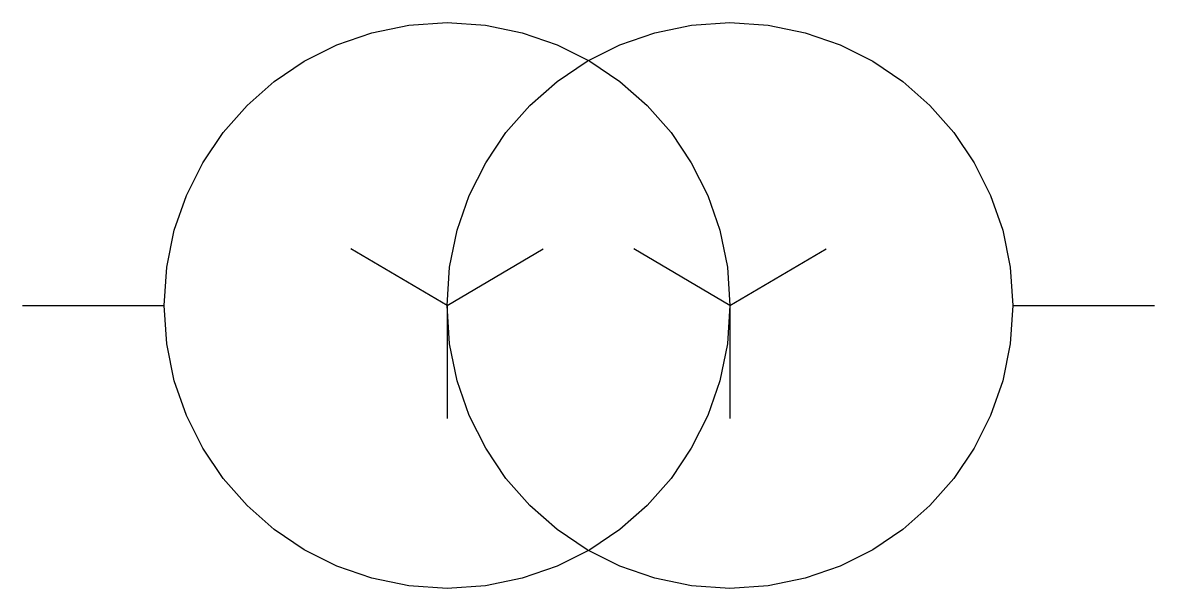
# Model space of a CAD drawing. Header units: millimetres. Extents: x -10 to 10, y -10 to 0.
import ezdxf
from ezdxf.enums import TextEntityAlignment as Align

# ---------------------------------------------------------------- set-up
doc = ezdxf.new("R2010")
doc.units = ezdxf.units.MM
doc.layers.get('0').update_dxf_attribs({"linetype": 'CONTINUOUS'})
doc.styles.add('ARIAL', font='arial.ttf')

# ---------------------------------------------------------------- blocks, each defined once
blk = doc.blocks.new('291_E_LV_SLD_IEC60617_vt')
at = {"true_color": 0x0000ff}
for p, q in [((-2.5, -5), (-4.2, -4)), ((-2.5, -5), (-0.8, -4)), ((2.5, -5), (0.8, -4)), ((2.5, -5), (4.2, -4)), ((-10, -5), (-7.5, -5)), ((-2.5, -5), (-2.5, -7)), ((2.5, -5), (2.5, -7)), ((7.5, -5), (10, -5))]:
    blk.add_line(p, q, dxfattribs=at)
for points in [[(2.5, -5), (2.454, -5.678), (2.321, -6.329), (2.107, -6.946), (1.817, -7.523), (1.458, -8.055), (1.035, -8.535), (0.555, -8.958), (0.023, -9.317), (-0.554, -9.607), (-1.171, -9.821), (-1.822, -9.954), (-2.5, -10), (-3.178, -9.954), (-3.829, -9.821), (-4.446, -9.607), (-5.023, -9.317), (-5.555, -8.958), (-6.035, -8.535), (-6.458, -8.055), (-6.817, -7.523), (-7.107, -6.946), (-7.321, -6.329), (-7.454, -5.678), (-7.5, -5), (-7.454, -4.322), (-7.321, -3.671), (-7.107, -3.054), (-6.817, -2.477), (-6.458, -1.945), (-6.035, -1.465), (-5.555, -1.042), (-5.023, -0.683), (-4.446, -0.393), (-3.829, -0.179), (-3.178, -0.046), (-2.5, 0), (-1.822, -0.046), (-1.171, -0.179), (-0.554, -0.393), (0.023, -0.683), (0.555, -1.042), (1.035, -1.465), (1.458, -1.945), (1.817, -2.477), (2.107, -3.054), (2.321, -3.671), (2.454, -4.322), (2.5, -5)], [(7.5, -5), (7.454, -5.678), (7.321, -6.329), (7.107, -6.946), (6.817, -7.523), (6.458, -8.055), (6.035, -8.535), (5.555, -8.958), (5.023, -9.317), (4.446, -9.607), (3.829, -9.821), (3.178, -9.954), (2.5, -10), (1.822, -9.954), (1.171, -9.821), (0.554, -9.607), (-0.023, -9.317), (-0.555, -8.958), (-1.035, -8.535), (-1.458, -8.055), (-1.817, -7.523), (-2.107, -6.946), (-2.321, -6.329), (-2.454, -5.678), (-2.5, -5), (-2.454, -4.322), (-2.321, -3.671), (-2.107, -3.054), (-1.817, -2.477), (-1.458, -1.945), (-1.035, -1.465), (-0.555, -1.042), (-0.023, -0.683), (0.554, -0.393), (1.171, -0.179), (1.822, -0.046), (2.5, 0), (3.178, -0.046), (3.829, -0.179), (4.446, -0.393), (5.023, -0.683), (5.555, -1.042), (6.035, -1.465), (6.458, -1.945), (6.817, -2.477), (7.107, -3.054), (7.321, -3.671), (7.454, -4.322), (7.5, -5)]]:
    blk.add_lwpolyline(points, close=True, dxfattribs=at)
at = {"true_color": 0x0000ff, "style": 'ARIAL'}
blk.add_attdef('TAG', text='', height=2.5, dxfattribs=at).set_placement((-12, -2.2), align=Align.RIGHT)
at = {"color": 7, "style": 'ARIAL'}
for tag, p in [('VT_RATIO', (-12, -9)), ('ACCURACY_CLASS', (-12, -12)), ('MANUFACTURER', (-12, -15))]:
    blk.add_attdef(tag, text='', height=1.7, dxfattribs=at).set_placement(p, align=Align.RIGHT)

msp = doc.modelspace()

# ---------------------------------------------------------------- block references
msp.add_blockref('291_E_LV_SLD_IEC60617_vt', (0, 0))

doc.saveas('drawing.dxf')
